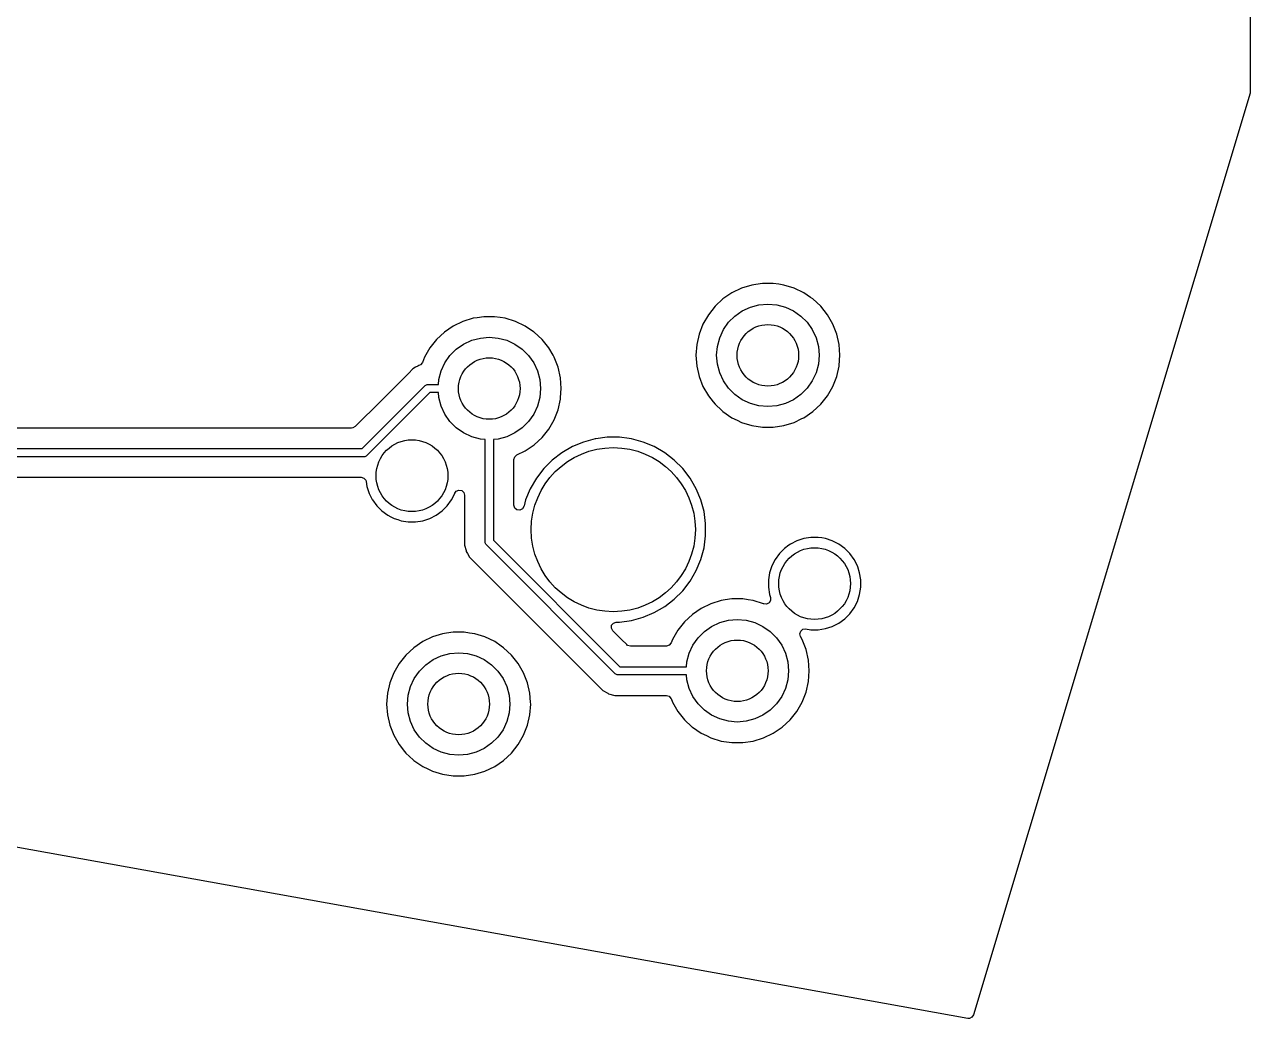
# Model space of a CAD drawing. Extents: x 98 to 223, y -135 to -41.
# Drawn here: x 193.3 to 223.18, y -134.73 to -110.51 of the extents above; entities that cross this region are included whole.
import ezdxf

# ---------------------------------------------------------------- set-up
doc = ezdxf.new("R2010")
doc.units = 0
doc.layers.add('BLACK', color=7, linetype='CONTINUOUS')

msp = doc.modelspace()

# ---------------------------------------------------------------- linework, layer by layer
at = {"layer": 'BLACK', "linetype": 'CONTINUOUS'}
for p, q in [((223.182185, -48.567008), (223.178255, -112.144557)), ((223.173023, -112.180189), (216.431697, -134.645155)), ((223.178255, -112.144557), (223.173023, -112.180189)), ((211.288592, -116.81955), (211.127027, -116.843903)), ((211.288598, -116.81955), (211.288592, -116.81955)), ((211.550962, -116.81955), (211.288598, -116.81955)), ((211.550967, -116.81955), (211.550962, -116.81955)), ((211.685603, -116.839844), (211.550967, -116.81955)), ((210.542082, -117.049818), (210.3253, -117.197617)), ((210.542083, -117.049817), (210.542082, -117.049818)), ((210.778453, -116.935988), (210.542083, -117.049817)), ((211.029156, -116.858656), (210.778453, -116.935988)), ((211.029162, -116.858655), (211.029156, -116.858656)), ((211.029165, -116.858654), (211.029162, -116.858655)), ((211.127027, -116.843903), (211.029165, -116.858654)), ((211.810395, -116.858654), (211.685603, -116.839844)), ((211.810399, -116.858655), (211.810395, -116.858654)), ((211.810403, -116.858656), (211.810399, -116.858655)), ((212.061107, -116.935988), (211.810403, -116.858656)), ((212.297476, -117.049817), (212.061105, -116.935988)), ((212.061105, -116.935988), (212.061107, -116.935988)), ((212.297477, -117.049818), (212.297476, -117.049817)), ((212.29748, -117.04982), (212.297477, -117.049818)), ((212.297484, -117.049822), (212.29748, -117.04982)), ((212.46192, -117.161933), (212.297484, -117.049822)), ((210.132978, -117.376064), (209.969394, -117.581193)), ((210.3253, -117.197617), (210.132978, -117.376064)), ((210.79478, -117.487518), (210.992255, -117.395434)), ((210.992255, -117.395434), (211.20272, -117.33904)), ((211.20272, -117.33904), (211.41978, -117.32005)), ((211.41978, -117.32005), (211.63684, -117.33904)), ((211.63684, -117.33904), (211.847305, -117.395434)), ((211.847305, -117.395434), (212.04478, -117.487518)), ((212.514259, -117.197617), (212.46192, -117.161933)), ((212.706581, -117.376064), (212.514259, -117.197617)), ((212.706584, -117.376068), (212.706581, -117.376064)), ((212.706585, -117.376069), (212.706584, -117.376068)), ((212.870166, -117.581193), (212.706585, -117.376069)), ((204.238126, -117.668606), (203.987423, -117.745938)), ((204.238132, -117.668605), (204.238126, -117.668606)), ((204.238135, -117.668604), (204.238132, -117.668605)), ((204.335997, -117.653853), (204.238135, -117.668604)), ((204.497562, -117.6295), (204.335997, -117.653853)), ((204.497568, -117.6295), (204.497562, -117.6295)), ((204.759932, -117.6295), (204.497568, -117.6295)), ((204.759937, -117.6295), (204.759932, -117.6295)), ((204.894573, -117.649794), (204.759937, -117.6295)), ((205.019365, -117.668604), (204.894573, -117.649794)), ((205.019369, -117.668605), (205.019365, -117.668604)), ((205.019373, -117.668606), (205.019369, -117.668605)), ((205.270077, -117.745938), (205.019373, -117.668606)), ((209.969394, -117.581193), (209.838212, -117.808406)), ((210.462224, -117.766565), (210.616295, -117.612494)), ((210.616295, -117.612494), (210.79478, -117.487518)), ((212.04478, -117.487518), (212.223265, -117.612494)), ((212.223265, -117.612494), (212.377336, -117.766565)), ((213.001348, -117.808407), (212.870166, -117.581193)), ((203.53427, -118.007567), (203.341948, -118.186014)), ((203.751052, -117.859768), (203.53427, -118.007567)), ((203.751053, -117.859767), (203.751052, -117.859768)), ((203.987423, -117.745938), (203.751053, -117.859767)), ((205.506446, -117.859767), (205.270075, -117.745938)), ((205.270075, -117.745938), (205.270077, -117.745938)), ((205.506447, -117.859768), (205.506446, -117.859767)), ((205.50645, -117.85977), (205.506447, -117.859768)), ((205.506454, -117.859772), (205.50645, -117.85977)), ((205.706502, -117.996163), (205.506454, -117.859772)), ((205.723229, -118.007567), (205.706502, -117.996163)), ((205.915551, -118.186014), (205.723229, -118.007567)), ((209.838212, -117.808406), (209.742362, -118.052628)), ((210.245164, -118.142525), (210.337248, -117.94505)), ((210.337248, -117.94505), (210.462224, -117.766565)), ((212.377336, -117.766565), (212.502312, -117.94505)), ((212.502312, -117.94505), (212.594396, -118.142525)), ((213.0972, -118.052634), (213.001348, -117.808407)), ((203.341948, -118.186014), (203.178364, -118.391143)), ((203.825265, -118.422444), (204.00375, -118.297468)), ((204.00375, -118.297468), (204.201225, -118.205384)), ((204.201225, -118.205384), (204.41169, -118.14899)), ((204.41169, -118.14899), (204.62875, -118.13)), ((204.62875, -118.13), (204.84581, -118.14899)), ((204.84581, -118.14899), (205.056275, -118.205384)), ((205.056275, -118.205384), (205.25375, -118.297468)), ((205.25375, -118.297468), (205.432235, -118.422444)), ((205.915554, -118.186018), (205.915551, -118.186014)), ((205.915555, -118.186019), (205.915554, -118.186018)), ((206.079136, -118.391143), (205.915555, -118.186019)), ((209.683976, -118.308429), (209.664372, -118.570045)), ((209.683977, -118.308424), (209.683976, -118.308429)), ((209.742356, -118.052647), (209.683977, -118.308424)), ((209.742362, -118.052628), (209.742356, -118.052647)), ((210.18877, -118.35299), (210.245164, -118.142525)), ((212.594396, -118.142525), (212.65079, -118.35299)), ((213.155582, -118.30842), (213.0972, -118.052634)), ((213.155582, -118.308424), (213.155582, -118.30842)), ((213.155583, -118.308429), (213.155582, -118.308424)), ((213.175188, -118.570045), (213.155583, -118.308429)), ((203.047181, -118.618358), (202.998114, -118.743378)), ((203.047183, -118.618354), (203.047181, -118.618358)), ((203.178364, -118.391143), (203.047183, -118.618354)), ((203.546218, -118.755), (203.671194, -118.576515)), ((203.671194, -118.576515), (203.825265, -118.422444)), ((205.432235, -118.422444), (205.586306, -118.576515)), ((205.586306, -118.576515), (205.711282, -118.755)), ((206.182425, -118.570045), (206.079136, -118.391143)), ((206.210318, -118.618357), (206.182425, -118.570045)), ((206.30617, -118.862584), (206.210318, -118.618357)), ((209.664372, -118.570045), (209.664372, -118.570054)), ((209.664372, -118.570054), (209.683976, -118.83167)), ((210.16978, -118.57005), (210.18877, -118.35299)), ((210.18877, -118.78711), (210.16978, -118.57005)), ((212.65079, -118.35299), (212.66978, -118.57005)), ((212.66978, -118.57005), (212.65079, -118.78711)), ((213.156426, -118.820422), (213.175188, -118.570054)), ((213.175188, -118.570054), (213.175188, -118.570045)), ((202.768245, -118.899481), (202.656443, -119.011284)), ((202.768248, -118.899479), (202.768245, -118.899481)), ((202.832164, -118.862578), (202.768248, -118.899479)), ((202.885681, -118.83168), (202.832164, -118.862578)), ((202.888295, -118.83017), (202.885681, -118.83168)), ((202.905178, -118.820422), (202.888295, -118.83017)), ((202.914783, -118.817849), (202.905178, -118.820422)), ((202.955298, -118.798591), (202.914783, -118.817849)), ((202.998114, -118.743378), (202.955298, -118.798591)), ((203.454134, -118.952475), (203.546218, -118.755)), ((205.711282, -118.755), (205.803366, -118.952475)), ((206.364552, -119.11837), (206.30617, -118.862584)), ((209.683976, -118.83167), (209.683977, -118.831675)), ((209.683977, -118.831675), (209.742356, -119.087452)), ((210.245164, -118.997575), (210.18877, -118.78711)), ((212.65079, -118.78711), (212.594396, -118.997575)), ((213.0972, -119.087466), (213.155582, -118.83168)), ((213.155582, -118.83168), (213.156426, -118.820422)), ((202.656441, -119.011286), (201.991408, -119.67632)), ((202.656443, -119.011284), (202.656441, -119.011286)), ((203.387499, -119.28), (203.39774, -119.16294)), ((203.39774, -119.16294), (203.454134, -118.952475)), ((205.803366, -118.952475), (205.85976, -119.16294)), ((205.85976, -119.16294), (205.87875, -119.38)), ((206.364552, -119.118374), (206.364552, -119.11837)), ((206.364553, -119.118379), (206.364552, -119.118374)), ((206.384158, -119.379995), (206.364553, -119.118379)), ((209.742356, -119.087452), (209.742358, -119.087461)), ((209.742358, -119.087461), (209.74236, -119.087466)), ((209.74236, -119.087466), (209.838212, -119.331693)), ((210.337248, -119.19505), (210.245164, -118.997575)), ((210.462224, -119.373535), (210.337248, -119.19505)), ((212.502312, -119.19505), (212.377336, -119.373535)), ((212.594396, -118.997575), (212.502312, -119.19505)), ((213.001348, -119.331693), (213.0972, -119.087466)), ((201.532019, -120.843522), (203.066252, -119.309289)), ((203.178385, -119.48), (201.644152, -121.014233)), ((203.066252, -119.309289), (203.081406, -119.296853)), ((203.081406, -119.296853), (203.117454, -119.281921)), ((203.117454, -119.281921), (203.136963, -119.28)), ((203.136963, -119.28), (203.387499, -119.28)), ((203.387499, -119.48), (203.178385, -119.48)), ((203.39774, -119.59706), (203.387499, -119.48)), ((205.87875, -119.38), (205.85976, -119.59706)), ((206.368038, -119.595109), (206.384158, -119.380004)), ((206.384158, -119.380004), (206.384158, -119.379995)), ((209.838212, -119.331693), (209.969394, -119.558907)), ((210.616295, -119.527606), (210.462224, -119.373535)), ((212.377336, -119.373535), (212.223265, -119.527606)), ((212.870166, -119.558907), (213.001348, -119.331693)), ((201.991408, -119.67632), (201.361025, -120.306703)), ((203.454134, -119.807525), (203.39774, -119.59706)), ((203.546218, -120.005), (203.454134, -119.807525)), ((205.803366, -119.807525), (205.711282, -120.005)), ((205.85976, -119.59706), (205.803366, -119.807525)), ((206.30617, -119.897416), (206.364552, -119.64163)), ((206.364552, -119.64163), (206.368038, -119.595109)), ((209.969394, -119.558907), (210.086446, -119.705686)), ((210.086446, -119.705686), (210.132978, -119.764035)), ((210.132978, -119.764035), (210.296921, -119.91615)), ((210.79478, -119.652582), (210.616295, -119.527606)), ((210.992255, -119.744666), (210.79478, -119.652582)), ((211.20272, -119.80106), (210.992255, -119.744666)), ((211.41978, -119.82005), (211.20272, -119.80106)), ((211.63684, -119.80106), (211.41978, -119.82005)), ((211.847305, -119.744666), (211.63684, -119.80106)), ((212.04478, -119.652582), (211.847305, -119.744666)), ((212.223265, -119.527606), (212.04478, -119.652582)), ((212.514259, -119.942483), (212.706585, -119.764031)), ((212.706585, -119.764031), (212.870166, -119.558907)), ((203.671194, -120.183485), (203.546218, -120.005)), ((205.711282, -120.005), (205.586306, -120.183485)), ((206.210318, -120.141643), (206.30617, -119.897416)), ((210.296921, -119.91615), (210.325301, -119.942483)), ((210.325301, -119.942483), (210.542076, -120.090278)), ((210.542076, -120.090278), (210.542081, -120.09028)), ((210.542081, -120.09028), (210.542082, -120.090281)), ((210.542082, -120.090281), (210.542083, -120.090282)), ((210.542083, -120.090282), (210.667623, -120.150738)), ((212.061103, -120.204113), (212.247891, -120.11416)), ((212.247891, -120.11416), (212.297476, -120.090282)), ((212.297476, -120.090281), (212.297484, -120.090278)), ((212.297476, -120.090282), (212.297476, -120.090281)), ((212.297484, -120.090278), (212.514259, -119.942483)), ((201.273344, -120.343022), (191.548955, -120.343022)), ((201.299702, -120.340188), (201.273344, -120.343022)), ((201.361025, -120.306703), (201.299702, -120.340188)), ((203.825265, -120.337556), (203.671194, -120.183485)), ((204.00375, -120.462532), (203.825265, -120.337556)), ((205.432235, -120.337556), (205.25375, -120.462532)), ((205.586306, -120.183485), (205.432235, -120.337556)), ((205.915555, -120.573981), (206.079136, -120.368857)), ((206.079136, -120.368857), (206.210318, -120.141643)), ((210.667623, -120.150738), (210.778453, -120.204111)), ((210.778453, -120.204111), (210.778454, -120.204111)), ((210.778454, -120.204111), (210.778457, -120.204113)), ((210.778457, -120.204113), (211.029165, -120.281446)), ((211.029165, -120.281446), (211.288598, -120.32055)), ((211.288598, -120.32055), (211.550962, -120.32055)), ((211.550962, -120.32055), (211.810395, -120.281446)), ((211.810395, -120.281446), (212.061103, -120.204113)), ((204.201225, -120.554616), (204.00375, -120.462532)), ((204.41169, -120.61101), (204.201225, -120.554616)), ((204.52875, -120.621251), (204.41169, -120.61101)), ((204.52875, -123.120178), (204.52875, -120.621251)), ((204.84581, -120.61101), (204.72875, -120.621251)), ((204.72875, -120.621251), (204.72875, -123.078756)), ((205.056275, -120.554616), (204.84581, -120.61101)), ((205.25375, -120.462532), (205.056275, -120.554616)), ((205.723229, -120.752433), (205.915555, -120.573981)), ((206.926565, -120.683917), (206.654026, -120.796807)), ((206.926575, -120.683914), (206.926565, -120.683917)), ((207.211534, -120.60756), (206.926575, -120.683914)), ((207.225612, -120.605706), (207.211534, -120.60756)), ((207.504013, -120.569053), (207.225612, -120.605706)), ((207.504021, -120.569053), (207.504013, -120.569053)), ((207.799033, -120.569053), (207.504021, -120.569053)), ((207.79904, -120.569053), (207.799033, -120.569053)), ((208.04264, -120.601124), (207.79904, -120.569053)), ((208.09152, -120.60756), (208.04264, -120.601124)), ((208.376479, -120.683914), (208.09152, -120.60756)), ((208.376481, -120.683915), (208.376479, -120.683914)), ((208.376488, -120.683917), (208.376481, -120.683915)), ((208.649027, -120.796807), (208.376488, -120.683917)), ((191.060853, -120.843522), (201.532019, -120.843522)), ((201.644152, -121.014233), (201.628998, -121.026669)), ((205.248935, -121.044597), (205.299448, -120.999916)), ((205.299448, -120.999916), (205.506454, -120.900228)), ((205.506454, -120.900228), (205.723229, -120.752433)), ((206.398533, -120.944314), (206.164486, -121.123905)), ((206.654016, -120.796811), (206.398533, -120.944314)), ((206.654026, -120.796807), (206.654016, -120.796811)), ((208.649037, -120.796811), (208.649027, -120.796807)), ((208.90452, -120.944314), (208.649037, -120.796811)), ((209.138567, -121.123905), (208.90452, -120.944314)), ((201.573441, -121.043522), (191.060853, -121.043522)), ((201.59295, -121.041601), (201.573441, -121.043522)), ((201.628998, -121.026669), (201.59295, -121.041601)), ((205.22925, -121.111636), (205.248935, -121.044597)), ((205.22925, -122.222477), (205.22925, -121.111636)), ((206.164479, -121.123911), (205.955885, -121.332505)), ((206.164486, -121.123905), (206.164479, -121.123911)), ((209.138574, -121.123911), (209.138567, -121.123905)), ((209.347168, -121.332505), (209.138574, -121.123911)), ((191.548955, -121.544022), (201.486772, -121.544022)), ((201.486772, -121.544022), (201.486788, -121.544023)), ((201.486788, -121.544023), (201.494384, -121.544023)), ((201.494384, -121.544023), (201.505408, -121.544023)), ((201.505408, -121.544023), (201.572447, -121.563708)), ((201.572447, -121.563708), (201.618202, -121.616512)), ((205.776288, -121.566559), (205.628785, -121.822042)), ((205.955879, -121.332512), (205.776288, -121.566559)), ((205.955885, -121.332505), (205.955879, -121.332512)), ((209.347174, -121.332512), (209.347168, -121.332505)), ((209.526765, -121.566559), (209.347174, -121.332512)), ((209.643244, -121.768308), (209.526765, -121.566559)), ((201.618202, -121.616512), (201.627881, -121.648625)), ((201.627881, -121.648625), (201.646837, -121.768308)), ((201.646837, -121.768308), (201.701579, -121.936791)), ((203.791642, -121.933169), (203.825719, -121.883292)), ((203.825719, -121.883292), (203.890067, -121.856069)), ((203.890067, -121.856069), (203.958918, -121.867956)), ((203.958918, -121.867956), (204.010412, -121.91518)), ((205.628781, -121.822052), (205.515891, -122.094591)), ((205.628785, -121.822042), (205.628781, -121.822052)), ((209.67427, -121.822046), (209.643244, -121.768308)), ((209.787166, -122.094601), (209.67427, -121.822046)), ((201.701579, -121.936791), (201.70158, -121.936794)), ((201.70158, -121.936794), (201.774876, -122.080642)), ((201.774876, -122.080642), (201.782009, -122.094642)), ((201.782009, -122.094642), (201.88614, -122.237966)), ((203.603106, -122.237966), (203.707237, -122.094642)), ((203.707237, -122.094642), (203.787665, -121.936794)), ((203.787665, -121.936794), (203.787666, -121.936791)), ((203.787666, -121.936791), (203.789529, -121.932294)), ((203.789529, -121.932294), (203.791642, -121.933169)), ((204.010412, -121.91518), (204.02825, -121.979255)), ((204.02825, -121.979255), (204.02825, -123.033508)), ((205.515888, -122.094601), (205.477474, -122.237967)), ((205.515891, -122.094591), (205.515888, -122.094601)), ((209.86352, -122.37956), (209.787166, -122.094601)), ((201.88614, -122.237966), (202.011409, -122.363235)), ((202.011409, -122.363235), (202.154733, -122.467366)), ((202.154733, -122.467366), (202.232152, -122.506813)), ((202.232152, -122.506813), (202.31258, -122.547794)), ((203.176665, -122.547794), (203.334513, -122.467366)), ((203.334513, -122.467366), (203.477837, -122.363235)), ((203.477837, -122.363235), (203.603106, -122.237966)), ((205.229285, -122.225428), (205.22925, -122.222477)), ((205.25056, -122.29198), (205.229285, -122.225428)), ((205.304437, -122.336465), (205.25056, -122.29198)), ((205.373813, -122.34476), (205.304437, -122.336465)), ((205.43666, -122.314231), (205.373813, -122.34476)), ((205.473025, -122.25457), (205.43666, -122.314231)), ((205.477474, -122.237967), (205.473025, -122.25457)), ((209.902027, -122.672047), (209.86352, -122.37956)), ((202.31258, -122.547794), (202.312583, -122.547795)), ((202.312583, -122.547795), (202.396824, -122.575166)), ((202.396824, -122.575166), (202.481068, -122.602538)), ((202.481068, -122.602538), (202.656044, -122.630252)), ((202.656044, -122.630252), (202.656045, -122.630252)), ((202.656045, -122.630252), (202.833201, -122.630252)), ((202.833201, -122.630252), (202.833202, -122.630252)), ((202.833202, -122.630252), (203.008178, -122.602538)), ((203.008178, -122.602538), (203.176665, -122.547794)), ((209.902027, -122.967059), (209.902027, -122.672047)), ((204.02825, -123.033508), (204.028249, -123.033526)), ((204.028249, -123.033526), (204.028249, -123.199232)), ((204.72875, -123.078756), (207.809099, -126.159106)), ((209.86352, -123.259546), (209.902027, -122.967059)), ((212.126388, -123.091311), (211.96854, -123.17174)), ((212.126391, -123.09131), (212.126388, -123.091311)), ((212.294874, -123.036568), (212.126391, -123.09131)), ((212.411526, -123.018092), (212.294874, -123.036568)), ((212.469852, -123.008854), (212.411526, -123.018092)), ((212.64701, -123.008854), (212.469852, -123.008854)), ((212.734498, -123.022711), (212.64701, -123.008854)), ((212.821987, -123.036568), (212.734498, -123.022711)), ((212.99047, -123.09131), (212.821987, -123.036568)), ((212.990473, -123.091311), (212.99047, -123.09131)), ((213.148321, -123.17174), (212.990473, -123.091311)), ((204.028249, -123.199232), (204.028248, -123.199232)), ((204.028248, -123.199232), (204.028249, -123.199235)), ((204.028249, -123.199235), (204.063589, -123.331125)), ((204.063589, -123.331125), (204.069173, -123.351962)), ((204.069173, -123.351962), (204.069173, -123.351963)), ((204.069173, -123.351963), (204.097566, -123.401141)), ((204.097566, -123.401141), (204.097566, -123.401142)), ((204.097566, -123.401142), (204.148225, -123.488887)), ((204.530671, -123.139687), (204.52875, -123.120178)), ((204.545603, -123.175735), (204.530671, -123.139687)), ((204.558039, -123.190889), (204.545603, -123.175735)), ((207.696968, -126.329817), (204.558039, -123.190889)), ((209.787166, -123.544505), (209.86352, -123.259546)), ((211.699947, -123.401142), (211.595817, -123.544463)), ((211.699948, -123.40114), (211.699947, -123.401142)), ((211.69995, -123.401138), (211.699948, -123.40114)), ((211.825214, -123.275873), (211.69995, -123.401137)), ((211.69995, -123.401137), (211.69995, -123.401138)), ((211.825215, -123.275873), (211.825214, -123.275873)), ((211.825217, -123.275871), (211.825215, -123.275873)), ((211.930697, -123.199235), (211.825217, -123.275871)), ((211.96854, -123.17174), (211.930697, -123.199235)), ((213.291645, -123.275871), (213.148321, -123.17174)), ((213.416914, -123.40114), (213.291645, -123.275871)), ((213.521045, -123.544464), (213.416914, -123.40114)), ((204.148225, -123.488887), (204.148231, -123.488895)), ((204.148231, -123.488895), (204.267099, -123.607763)), ((204.267099, -123.607763), (204.267104, -123.607767)), ((204.267104, -123.607767), (207.398962, -126.739626)), ((209.67427, -123.81706), (209.787166, -123.544505)), ((211.515387, -123.702314), (211.460645, -123.870797)), ((211.515388, -123.702311), (211.515387, -123.702314)), ((211.595817, -123.544463), (211.515388, -123.702311)), ((213.52107, -123.544514), (213.521045, -123.544464)), ((213.601473, -123.702311), (213.52107, -123.544514)), ((213.601474, -123.702314), (213.601473, -123.702311)), ((213.608529, -123.724027), (213.601474, -123.702314)), ((209.526765, -124.072547), (209.67427, -123.81706)), ((211.460645, -123.870797), (211.432931, -124.045775)), ((213.656217, -123.870799), (213.608529, -123.724027)), ((213.683931, -124.045775), (213.656217, -123.870799)), ((209.347173, -124.306595), (209.526765, -124.072547)), ((211.432931, -124.045775), (211.432931, -124.222932)), ((211.432931, -124.222932), (211.460645, -124.397912)), ((213.656217, -124.397909), (213.683931, -124.222933)), ((213.683931, -124.222933), (213.683931, -124.045775)), ((208.904521, -124.694791), (209.138569, -124.515199)), ((209.138569, -124.515199), (209.347173, -124.306595)), ((210.28368, -124.547712), (210.032977, -124.625044)), ((210.283686, -124.547711), (210.28368, -124.547712)), ((210.283689, -124.54771), (210.283686, -124.547711)), ((210.381551, -124.532959), (210.283689, -124.54771)), ((210.543116, -124.508606), (210.381551, -124.532959)), ((210.543122, -124.508606), (210.543116, -124.508606)), ((210.805486, -124.508606), (210.543122, -124.508606)), ((210.805491, -124.508606), (210.805486, -124.508606)), ((210.940127, -124.5289), (210.805491, -124.508606)), ((211.064919, -124.54771), (210.940127, -124.5289)), ((211.064923, -124.547711), (211.064919, -124.54771)), ((211.064927, -124.547712), (211.064923, -124.547711)), ((211.315631, -124.625044), (211.064927, -124.547712)), ((211.48738, -124.543896), (211.451299, -124.603729)), ((211.460645, -124.397912), (211.485385, -124.474055)), ((211.485385, -124.474055), (211.48738, -124.543896)), ((213.521045, -124.724244), (213.601473, -124.566396)), ((213.601473, -124.566396), (213.656217, -124.397909)), ((208.376479, -124.955192), (208.649034, -124.842296)), ((208.649034, -124.842296), (208.904521, -124.694791)), ((209.579824, -124.886673), (209.387502, -125.06512)), ((209.796606, -124.738874), (209.579824, -124.886673)), ((209.796607, -124.738873), (209.796606, -124.738874)), ((210.032977, -124.625044), (209.796607, -124.738873)), ((211.316621, -124.625433), (211.315631, -124.625044)), ((211.319184, -124.626591), (211.316621, -124.625433)), ((211.31973, -124.626653), (211.319184, -124.626591)), ((211.319948, -124.626739), (211.31973, -124.626653)), ((211.31997, -124.626681), (211.319948, -124.626739)), ((211.388598, -124.634556), (211.31997, -124.626681)), ((211.451299, -124.603729), (211.388598, -124.634556)), ((213.291645, -124.992837), (213.416914, -124.867568)), ((213.416914, -124.867568), (213.521045, -124.724244)), ((207.606056, -125.220411), (207.61104, -125.15072)), ((207.61104, -125.15072), (207.652911, -125.094786)), ((207.652911, -125.094786), (207.718376, -125.070369)), ((207.718376, -125.070369), (207.727222, -125.070053)), ((207.727222, -125.070053), (207.799026, -125.070053)), ((207.799026, -125.070053), (207.799033, -125.070053)), ((207.799033, -125.070053), (208.09152, -125.031546)), ((208.09152, -125.031546), (208.376479, -124.955192)), ((209.387502, -125.06512), (209.223918, -125.270249)), ((209.870819, -125.30155), (210.049304, -125.176574)), ((210.049304, -125.176574), (210.246779, -125.08449)), ((210.246779, -125.08449), (210.457244, -125.028096)), ((210.457244, -125.028096), (210.674304, -125.009106)), ((210.674304, -125.009106), (210.891364, -125.028096)), ((210.891364, -125.028096), (211.101829, -125.08449)), ((211.101829, -125.08449), (211.299304, -125.176574)), ((211.299304, -125.176574), (211.477789, -125.30155)), ((212.821986, -125.23214), (212.990473, -125.177396)), ((212.990473, -125.177396), (213.148321, -125.096968)), ((213.148321, -125.096968), (213.291645, -124.992837)), ((203.241947, -125.434994), (203.005577, -125.548823)), ((203.49265, -125.357662), (203.241947, -125.434994)), ((203.492656, -125.357661), (203.49265, -125.357662)), ((203.492659, -125.35766), (203.492656, -125.357661)), ((203.590521, -125.342909), (203.492659, -125.35766)), ((203.752086, -125.318556), (203.590521, -125.342909)), ((203.752092, -125.318556), (203.752086, -125.318556)), ((204.014456, -125.318556), (203.752092, -125.318556)), ((204.014461, -125.318556), (204.014456, -125.318556)), ((204.149097, -125.33885), (204.014461, -125.318556)), ((204.273889, -125.35766), (204.149097, -125.33885)), ((204.273893, -125.357661), (204.273889, -125.35766)), ((204.273897, -125.357662), (204.273893, -125.357661)), ((204.524601, -125.434994), (204.273897, -125.357662)), ((204.76097, -125.548823), (204.524599, -125.434994)), ((204.524599, -125.434994), (204.524601, -125.434994)), ((207.63954, -125.281733), (207.606056, -125.220411)), ((207.855264, -125.497456), (207.63954, -125.281733)), ((207.980095, -125.622287), (207.855264, -125.497456)), ((209.092736, -125.497463), (209.060377, -125.579911)), ((209.092739, -125.497456), (209.092736, -125.497461)), ((209.092736, -125.497461), (209.092736, -125.497463)), ((209.223918, -125.270249), (209.092739, -125.497456)), ((209.591772, -125.634106), (209.716748, -125.455621)), ((209.716748, -125.455621), (209.870819, -125.30155)), ((211.477789, -125.30155), (211.63186, -125.455621)), ((211.63186, -125.455621), (211.756836, -125.634106)), ((212.196857, -125.355878), (212.219709, -125.289851)), ((212.21333, -125.423778), (212.196857, -125.355878)), ((212.255872, -125.497462), (212.21333, -125.423778)), ((212.219709, -125.289851), (212.274631, -125.24666)), ((212.255872, -125.497463), (212.255871, -125.497462)), ((212.255871, -125.497462), (212.255872, -125.497462)), ((212.351724, -125.74169), (212.255872, -125.497463)), ((212.274631, -125.24666), (212.340113, -125.239305)), ((212.340113, -125.239305), (212.469852, -125.259854)), ((212.469852, -125.259854), (212.469853, -125.259854)), ((212.469853, -125.259854), (212.647009, -125.259854)), ((212.647009, -125.259854), (212.64701, -125.259854)), ((212.64701, -125.259854), (212.821986, -125.23214)), ((202.788794, -125.696623), (202.596472, -125.87507)), ((203.005576, -125.548824), (202.788794, -125.696623)), ((203.005577, -125.548823), (203.005576, -125.548824)), ((204.760971, -125.548824), (204.76097, -125.548823)), ((204.760974, -125.548826), (204.760971, -125.548824)), ((204.760978, -125.548828), (204.760974, -125.548826)), ((204.921724, -125.658423), (204.760978, -125.548828)), ((204.977753, -125.696623), (204.921724, -125.658423)), ((205.170075, -125.87507), (204.977753, -125.696623)), ((208.000737, -125.638921), (207.980095, -125.622287)), ((208.067776, -125.658606), (208.000737, -125.638921)), ((208.944951, -125.658606), (208.067776, -125.658606)), ((208.951694, -125.658423), (208.944951, -125.658606)), ((209.017564, -125.635122), (208.951694, -125.658423)), ((209.060377, -125.579911), (209.017564, -125.635122)), ((209.499688, -125.831581), (209.591772, -125.634106)), ((211.756836, -125.634106), (211.84892, -125.831581)), ((212.410106, -125.997476), (212.351724, -125.74169)), ((202.432888, -126.080199), (202.301706, -126.307412)), ((202.596472, -125.87507), (202.432888, -126.080199)), ((203.079789, -126.1115), (203.258274, -125.986524)), ((203.258274, -125.986524), (203.455749, -125.89444)), ((203.455749, -125.89444), (203.666214, -125.838046)), ((203.666214, -125.838046), (203.883274, -125.819056)), ((203.883274, -125.819056), (204.100334, -125.838046)), ((204.100334, -125.838046), (204.310799, -125.89444)), ((204.310799, -125.89444), (204.508274, -125.986524)), ((204.508274, -125.986524), (204.686759, -126.1115)), ((205.170078, -125.875074), (205.170075, -125.87507)), ((205.170079, -125.875075), (205.170078, -125.875074)), ((205.33366, -126.080199), (205.170079, -125.875075)), ((205.464842, -126.307413), (205.33366, -126.080199)), ((209.433053, -126.159106), (209.443294, -126.042046)), ((209.443294, -126.042046), (209.499688, -125.831581)), ((211.84892, -125.831581), (211.905314, -126.042046)), ((211.905314, -126.042046), (211.924304, -126.259106)), ((212.429712, -126.259106), (212.410106, -125.997476)), ((202.301706, -126.307412), (202.205856, -126.551634)), ((202.800742, -126.444056), (202.925718, -126.265571)), ((202.925718, -126.265571), (203.079789, -126.1115)), ((204.686759, -126.1115), (204.84083, -126.265571)), ((204.84083, -126.265571), (204.965806, -126.444056)), ((205.560694, -126.55164), (205.464842, -126.307413)), ((207.712121, -126.342254), (207.696968, -126.329817)), ((207.748169, -126.357185), (207.712121, -126.342254)), ((207.767678, -126.359106), (207.748169, -126.357185)), ((209.433053, -126.359106), (207.767678, -126.359106)), ((207.809099, -126.159106), (209.433053, -126.159106)), ((209.443294, -126.476166), (209.433053, -126.359106)), ((211.924304, -126.259106), (211.905314, -126.476166)), ((212.410106, -126.520736), (212.429712, -126.259106)), ((202.20585, -126.551653), (202.147471, -126.80743)), ((202.205856, -126.551634), (202.20585, -126.551653)), ((202.652264, -126.851996), (202.708658, -126.641531)), ((202.708658, -126.641531), (202.800742, -126.444056)), ((204.965806, -126.444056), (205.05789, -126.641531)), ((205.05789, -126.641531), (205.114284, -126.851996)), ((205.619076, -126.807426), (205.560694, -126.55164)), ((209.499688, -126.686631), (209.443294, -126.476166)), ((209.591772, -126.884106), (209.499688, -126.686631)), ((211.84892, -126.686631), (211.756836, -126.884106)), ((211.905314, -126.476166), (211.84892, -126.686631)), ((212.351724, -126.776522), (212.410106, -126.520736)), ((202.14747, -126.807435), (202.127866, -127.069051)), ((202.147471, -126.80743), (202.14747, -126.807435)), ((202.633274, -127.069056), (202.652264, -126.851996)), ((205.114284, -126.851996), (205.133274, -127.069056)), ((205.619076, -126.80743), (205.619076, -126.807426)), ((205.619077, -126.807435), (205.619076, -126.80743)), ((205.635062, -127.020755), (205.619077, -126.807435)), ((207.398962, -126.739626), (207.398964, -126.739627)), ((207.398964, -126.739627), (207.398968, -126.73963)), ((207.398968, -126.73963), (207.516396, -126.807426)), ((207.516396, -126.807426), (207.535894, -126.818683)), ((207.535894, -126.818683), (207.688621, -126.859607)), ((207.688621, -126.859607), (207.688623, -126.859607)), ((207.688623, -126.859607), (207.854332, -126.859607)), ((207.854332, -126.859607), (207.854348, -126.859606)), ((207.854348, -126.859606), (208.944951, -126.859606)), ((208.944951, -126.859606), (209.01199, -126.879291)), ((209.01199, -126.879291), (209.057745, -126.932095)), ((209.057745, -126.932095), (209.060362, -126.938263)), ((209.060362, -126.938263), (209.092736, -127.020749)), ((209.716748, -127.062591), (209.591772, -126.884106)), ((211.756836, -126.884106), (211.63186, -127.062591)), ((212.255872, -127.020749), (212.351724, -126.776522)), ((197.833178, -131.409969), (173.711038, -127.069051)), ((202.127866, -127.069051), (202.127866, -127.06906)), ((202.127866, -127.06906), (202.14747, -127.330676)), ((202.652264, -127.286116), (202.633274, -127.069056)), ((202.708658, -127.496581), (202.652264, -127.286116)), ((205.114284, -127.286116), (205.05789, -127.496581)), ((205.133274, -127.069056), (205.114284, -127.286116)), ((205.619076, -127.330686), (205.638682, -127.069056)), ((205.638682, -127.069056), (205.635062, -127.020755)), ((209.092736, -127.020749), (209.223918, -127.247963)), ((209.223918, -127.247963), (209.35604, -127.413639)), ((209.870819, -127.216662), (209.716748, -127.062591)), ((210.049304, -127.341638), (209.870819, -127.216662)), ((211.477789, -127.216662), (211.299304, -127.341638)), ((211.63186, -127.062591), (211.477789, -127.216662)), ((211.961109, -127.453087), (212.12469, -127.247963)), ((212.12469, -127.247963), (212.255872, -127.020749)), ((202.14747, -127.330676), (202.147471, -127.330681)), ((202.147471, -127.330681), (202.20585, -127.586458)), ((202.20585, -127.586458), (202.205852, -127.586467)), ((202.205852, -127.586467), (202.205854, -127.586472)), ((202.205854, -127.586472), (202.301706, -127.830699)), ((202.800742, -127.694056), (202.708658, -127.496581)), ((205.05789, -127.496581), (204.965806, -127.694056)), ((205.464842, -127.830699), (205.560694, -127.586472)), ((205.560694, -127.586472), (205.619076, -127.330686)), ((209.35604, -127.413639), (209.387502, -127.453091)), ((209.387502, -127.453091), (209.569057, -127.621547)), ((210.246779, -127.433722), (210.049304, -127.341638)), ((210.457244, -127.490116), (210.246779, -127.433722)), ((210.674304, -127.509106), (210.457244, -127.490116)), ((210.891364, -127.490116), (210.674304, -127.509106)), ((211.101829, -127.433722), (210.891364, -127.490116)), ((211.299304, -127.341638), (211.101829, -127.433722)), ((211.768783, -127.631539), (211.961109, -127.453087)), ((202.301706, -127.830699), (202.432888, -128.057913)), ((202.925718, -127.872541), (202.800742, -127.694056)), ((203.079789, -128.026612), (202.925718, -127.872541)), ((204.84083, -127.872541), (204.686759, -128.026612)), ((204.965806, -127.694056), (204.84083, -127.872541)), ((205.33366, -128.057913), (205.464842, -127.830699)), ((209.569057, -127.621547), (209.579825, -127.631539)), ((209.579825, -127.631539), (209.7966, -127.779334)), ((209.7966, -127.779334), (209.796605, -127.779336)), ((209.796605, -127.779336), (209.796606, -127.779337)), ((209.796606, -127.779337), (209.796607, -127.779338)), ((209.796607, -127.779338), (209.922147, -127.839794)), ((209.922147, -127.839794), (210.032977, -127.893167)), ((211.315627, -127.893169), (211.552008, -127.779334)), ((211.552008, -127.779334), (211.768783, -127.631539)), ((202.432888, -128.057913), (202.56501, -128.223589)), ((203.258274, -128.151588), (203.079789, -128.026612)), ((203.455749, -128.243672), (203.258274, -128.151588)), ((204.508274, -128.151588), (204.310799, -128.243672)), ((204.686759, -128.026612), (204.508274, -128.151588)), ((205.170079, -128.263037), (205.33366, -128.057913)), ((210.032977, -127.893167), (210.032978, -127.893167)), ((210.032978, -127.893167), (210.032981, -127.893169)), ((210.032981, -127.893169), (210.283689, -127.970502)), ((210.283689, -127.970502), (210.543122, -128.009606)), ((210.543122, -128.009606), (210.805486, -128.009606)), ((210.805486, -128.009606), (211.064919, -127.970502)), ((211.064919, -127.970502), (211.315627, -127.893169)), ((202.56501, -128.223589), (202.596472, -128.263041)), ((202.596472, -128.263041), (202.778027, -128.431497)), ((202.778027, -128.431497), (202.788795, -128.441489)), ((202.788795, -128.441489), (203.00557, -128.589284)), ((203.666214, -128.300066), (203.455749, -128.243672)), ((203.883274, -128.319056), (203.666214, -128.300066)), ((204.100334, -128.300066), (203.883274, -128.319056)), ((204.310799, -128.243672), (204.100334, -128.300066)), ((204.760978, -128.589284), (204.977753, -128.441489)), ((204.977753, -128.441489), (205.170079, -128.263037)), ((203.00557, -128.589284), (203.005575, -128.589286)), ((203.005575, -128.589286), (203.005576, -128.589287)), ((203.005576, -128.589287), (203.005577, -128.589288)), ((203.005577, -128.589288), (203.131117, -128.649744)), ((203.131117, -128.649744), (203.241947, -128.703117)), ((203.241947, -128.703117), (203.241948, -128.703117)), ((203.241948, -128.703117), (203.241951, -128.703119)), ((203.241951, -128.703119), (203.492659, -128.780452)), ((203.492659, -128.780452), (203.752092, -128.819556)), ((204.014456, -128.819556), (204.273889, -128.780452)), ((204.273889, -128.780452), (204.524597, -128.703119)), ((204.524597, -128.703119), (204.760978, -128.589284)), ((203.752092, -128.819556), (204.014456, -128.819556)), ((216.290967, -134.731555), (197.833178, -131.409969)), ((216.329848, -134.732355), (216.290967, -134.731555)), ((216.393574, -134.703708), (216.329848, -134.732355)), ((216.431697, -134.645155), (216.393574, -134.703708))]:
    msp.add_line(p, q, dxfattribs=at)
at = {"layer": 'BLACK'}
for centre, radius in [((211.41978, -118.57005), 0.75), ((204.62875, -119.38), 0.75), ((202.744623, -121.504752), 0.875), ((207.651527, -122.819553), 2), ((212.558431, -124.134354), 0.875), ((210.674304, -126.259106), 0.75), ((203.883274, -127.069056), 0.75)]:
    msp.add_circle(centre, radius, dxfattribs=at)

doc.saveas('drawing.dxf')
